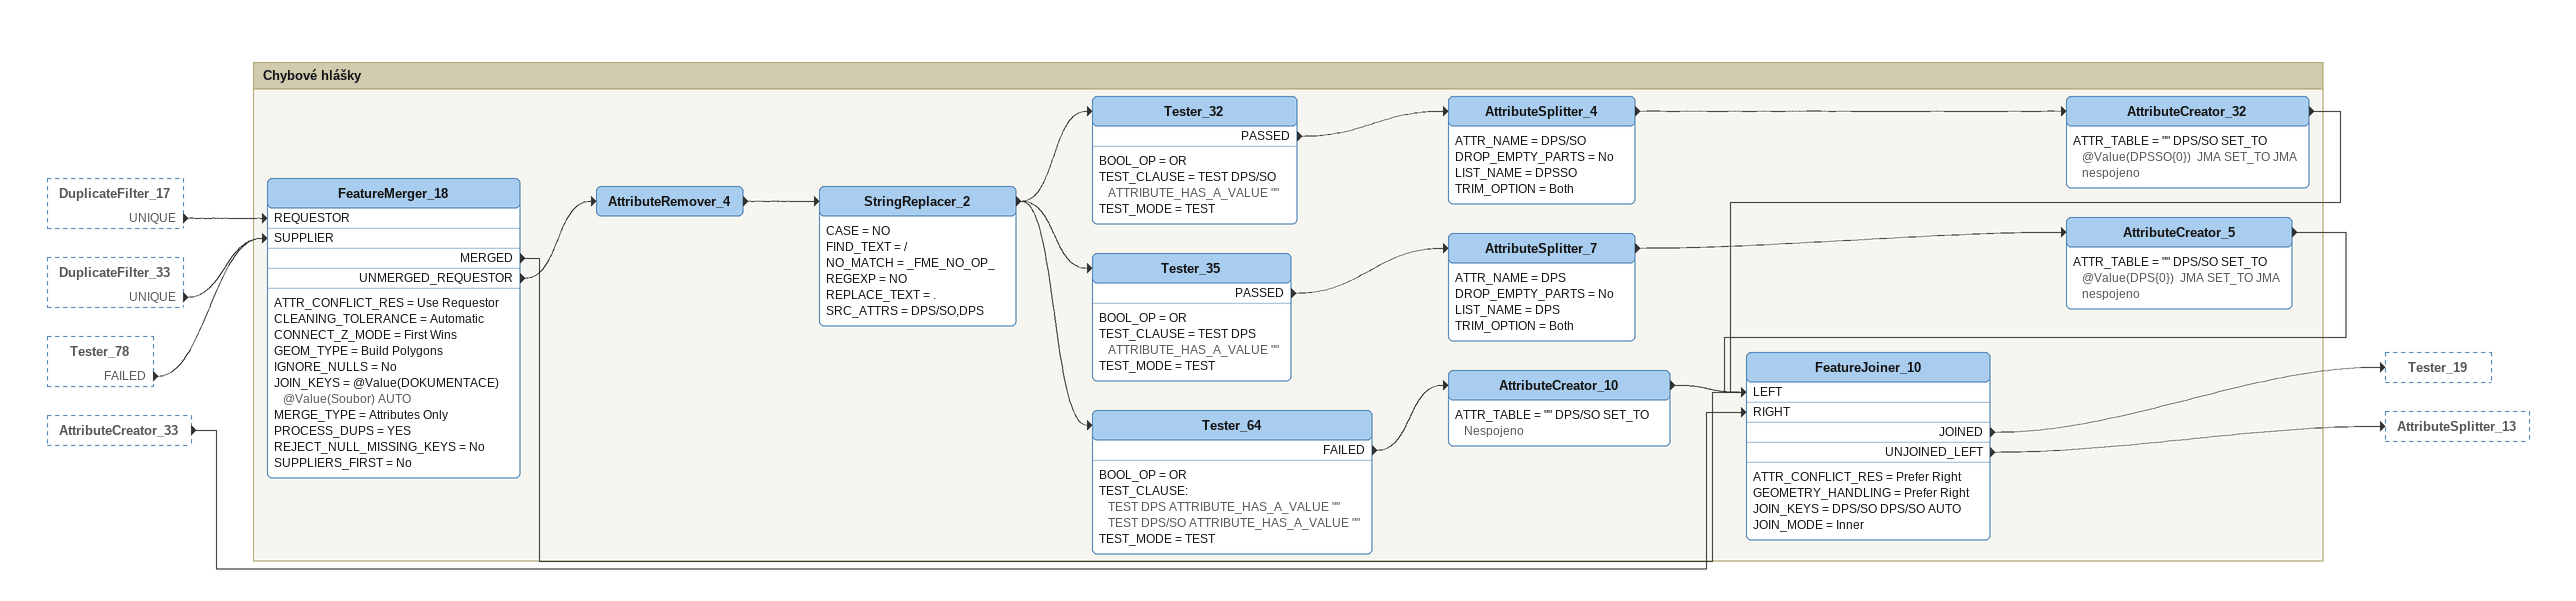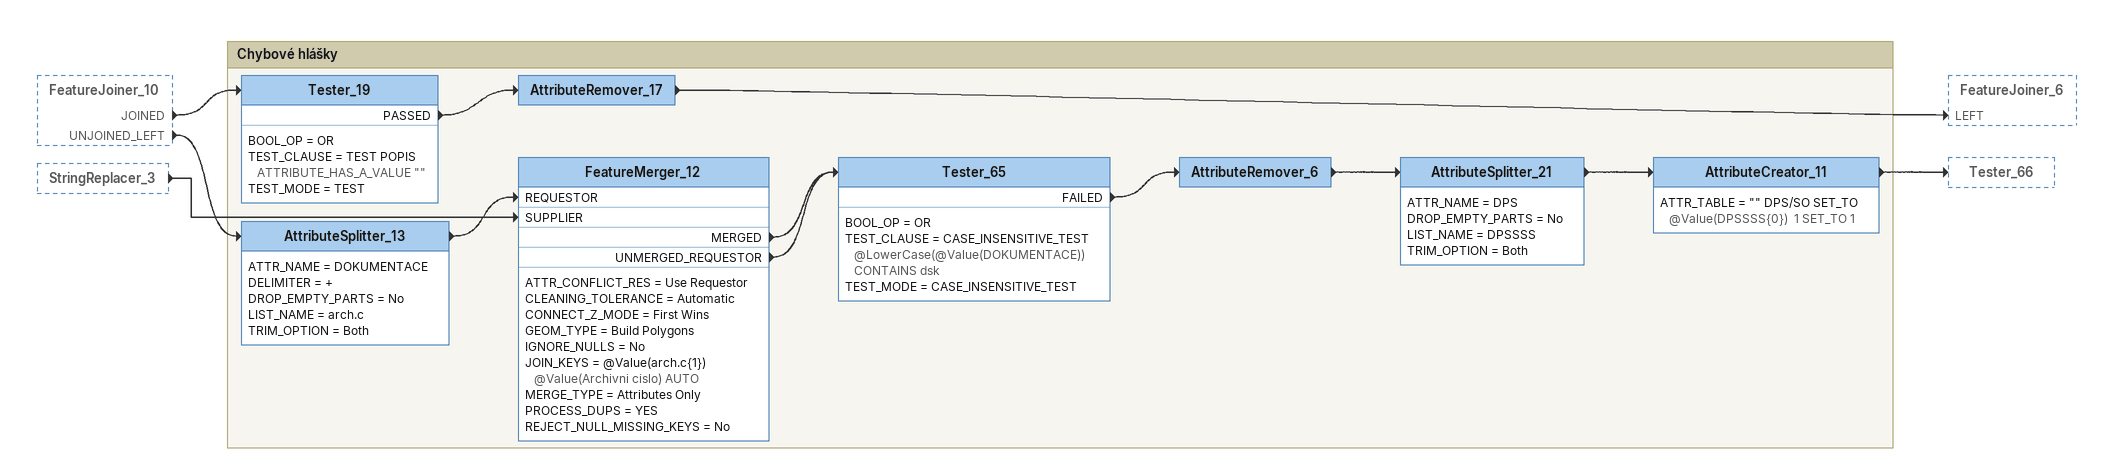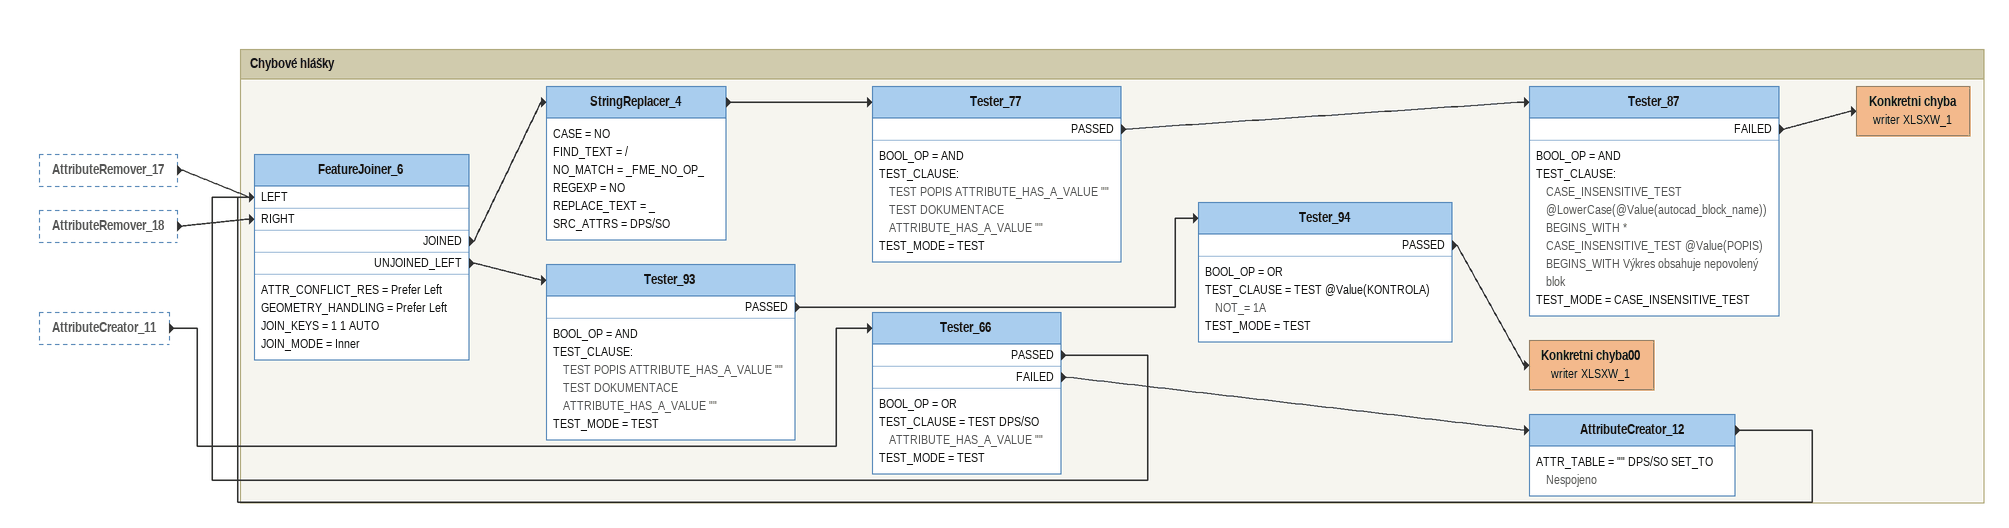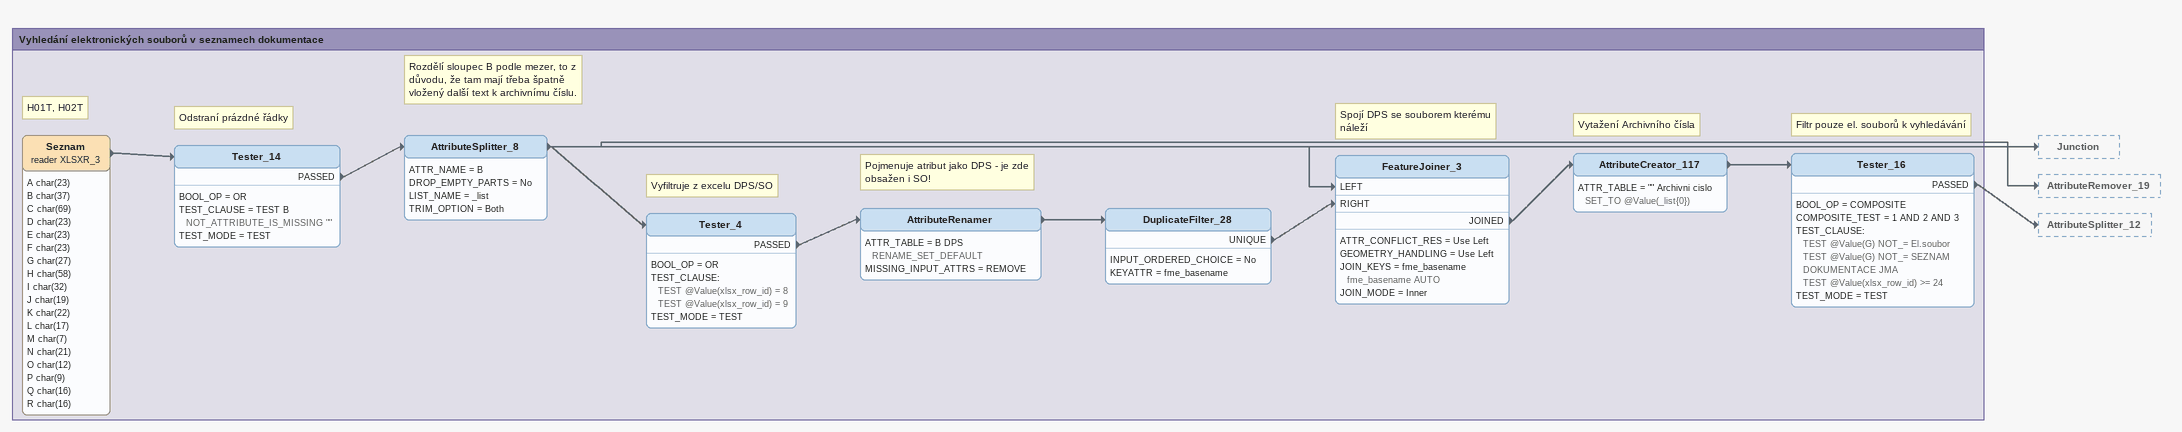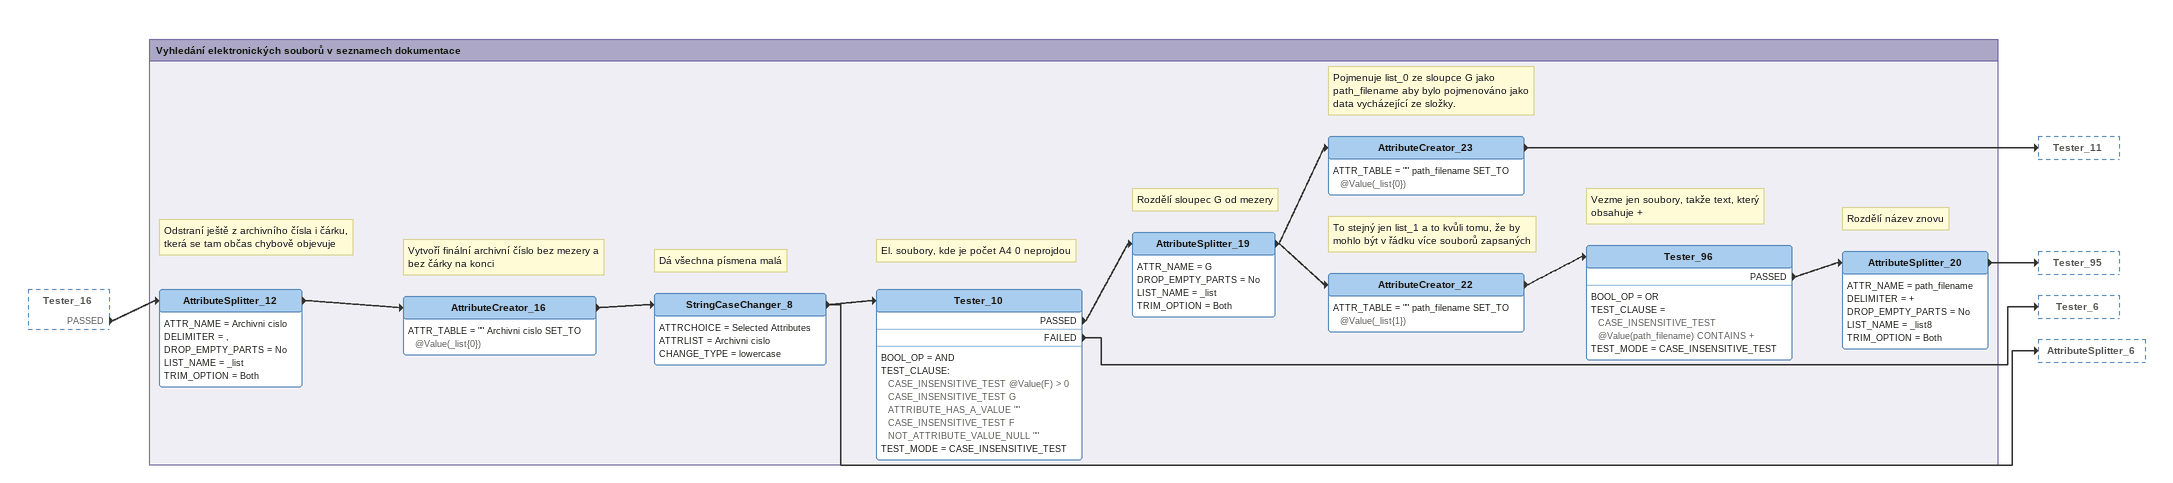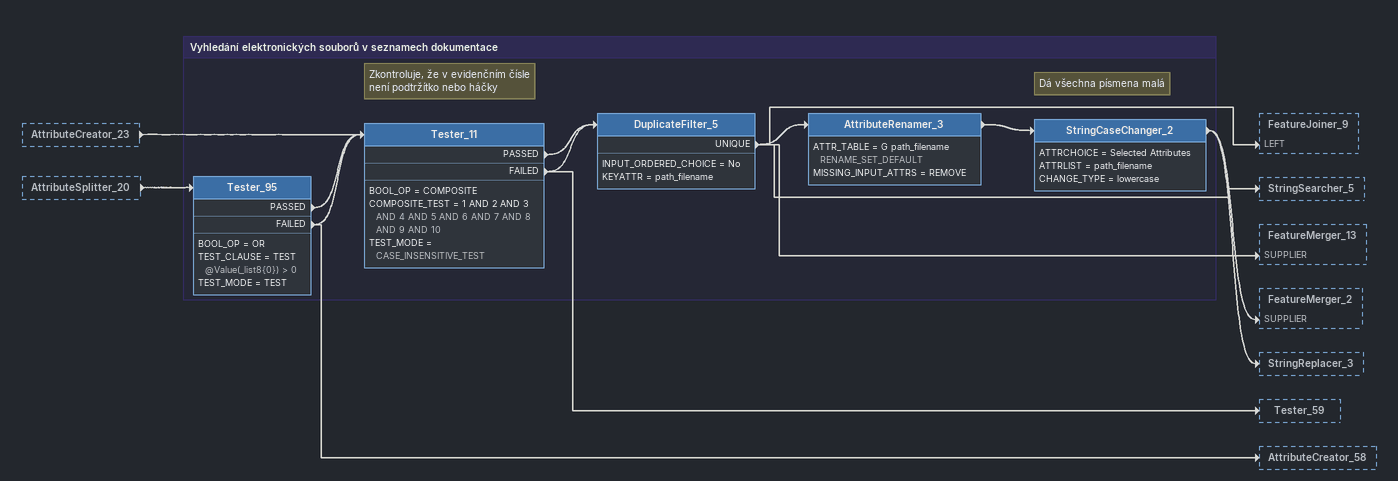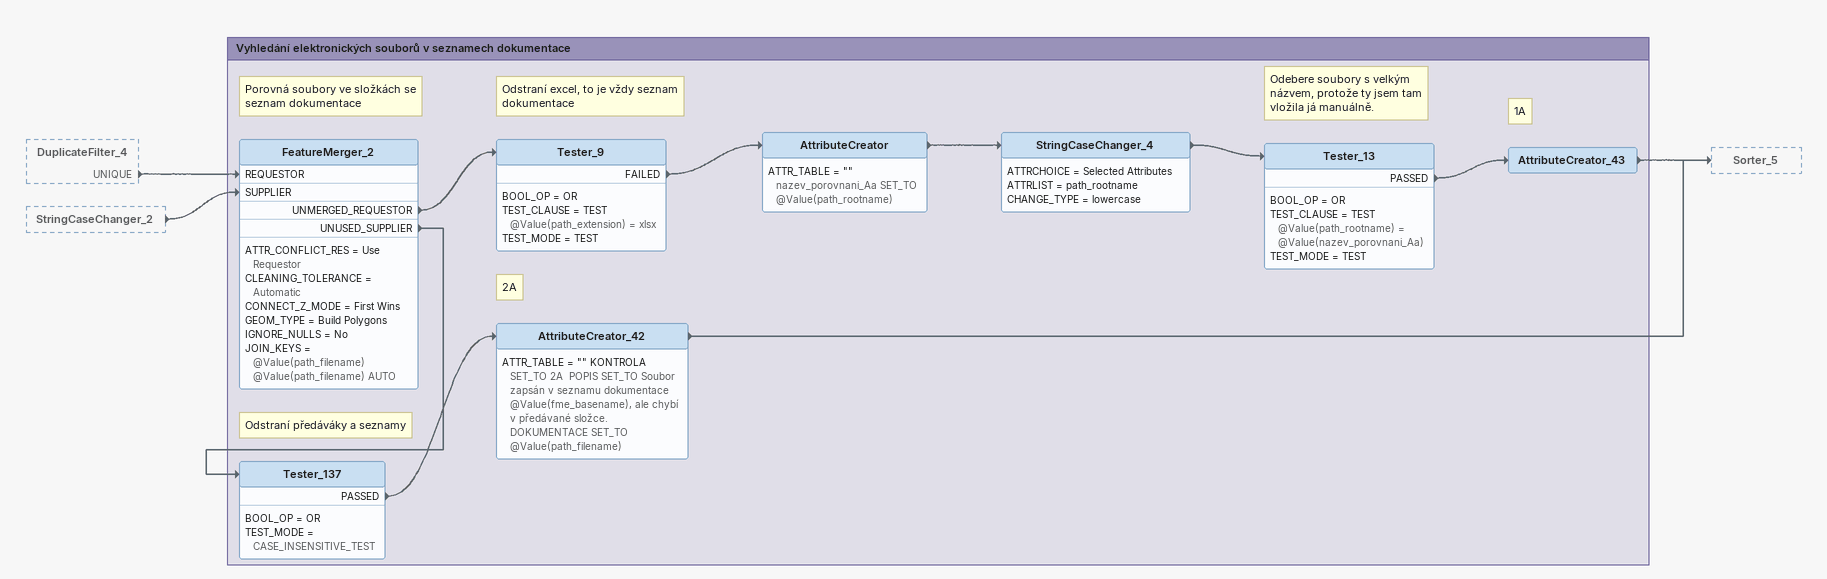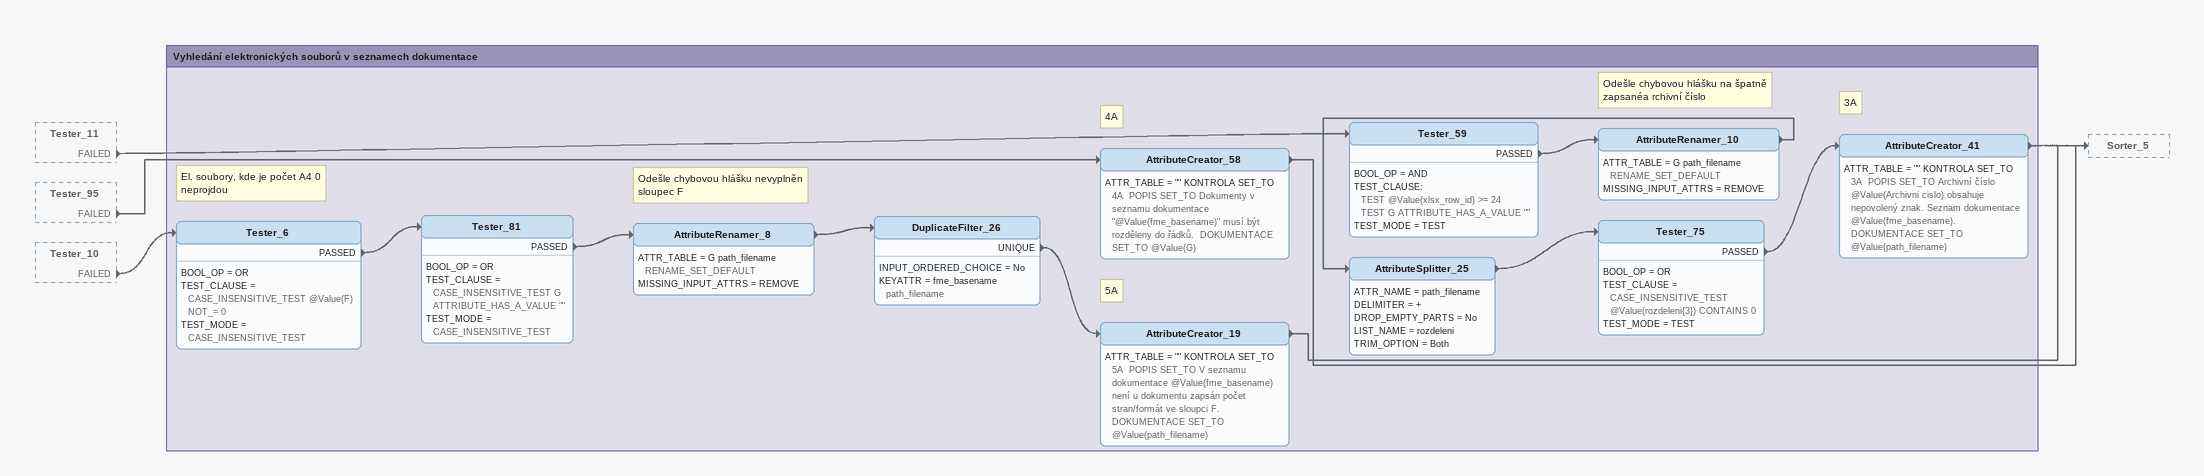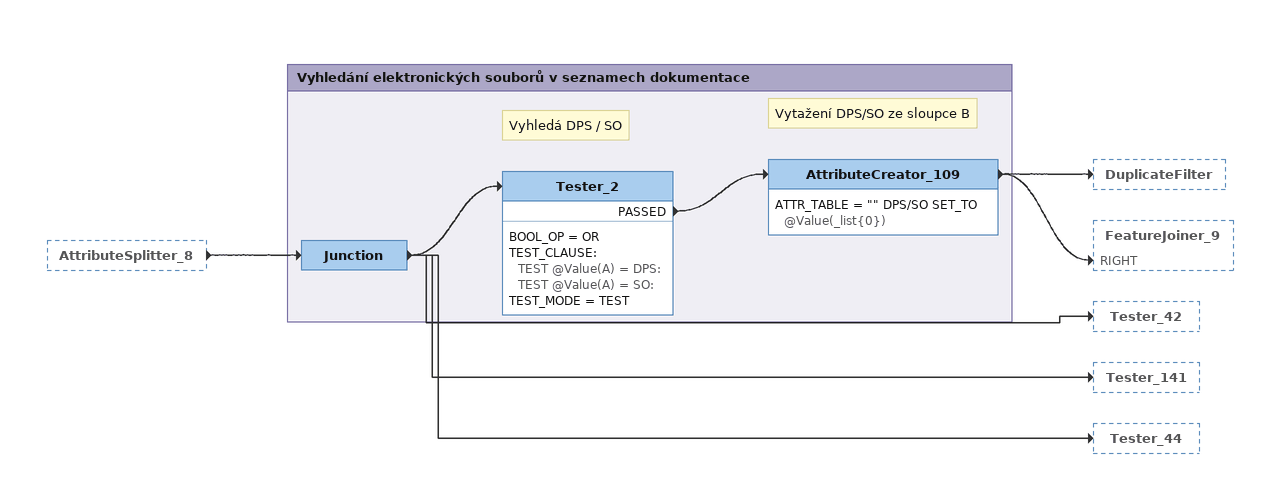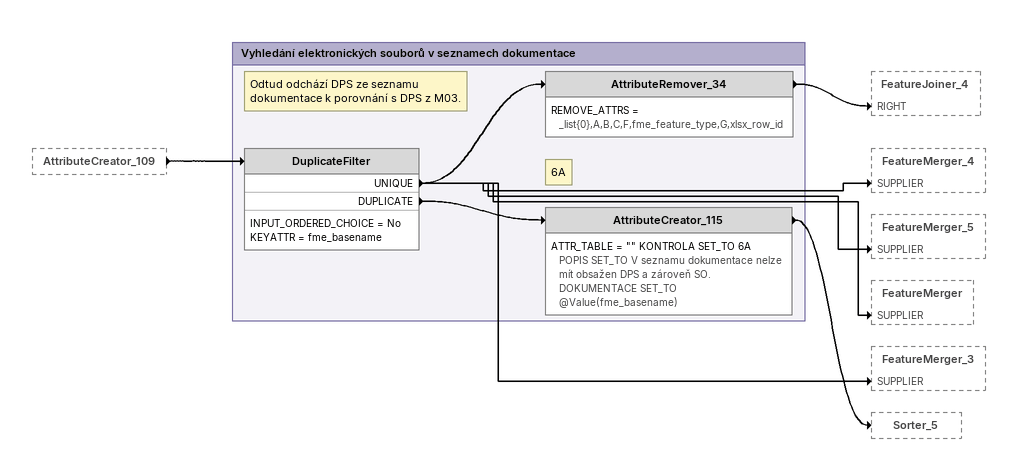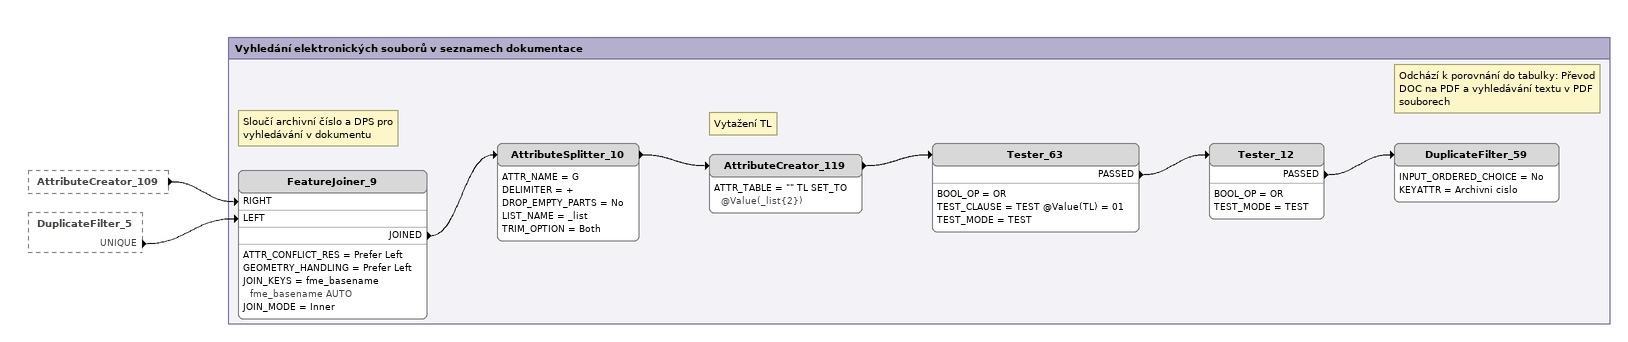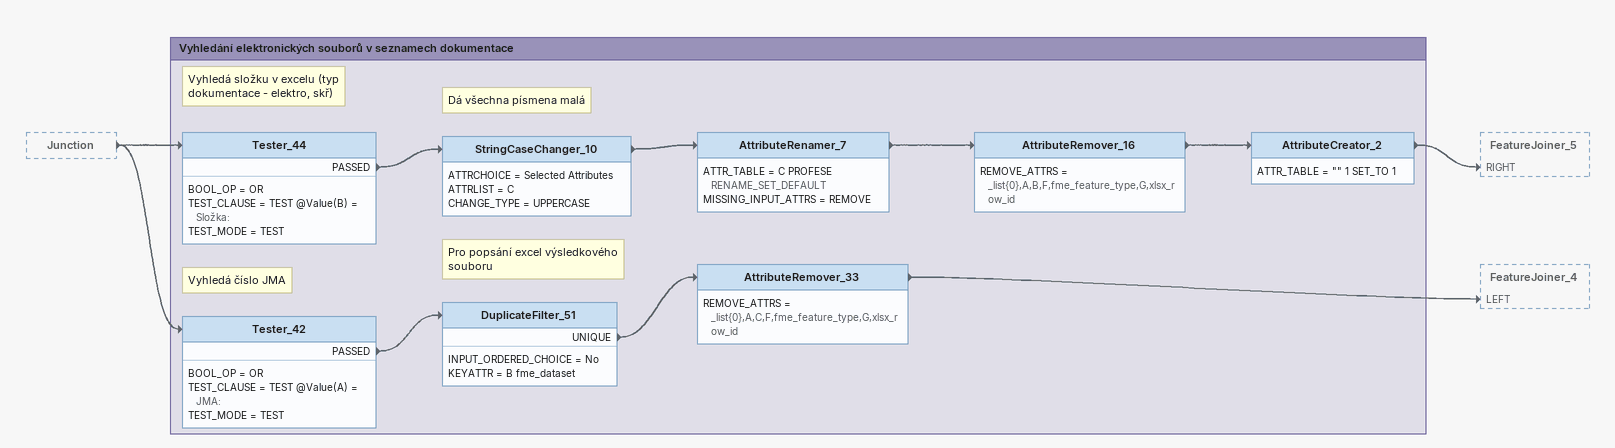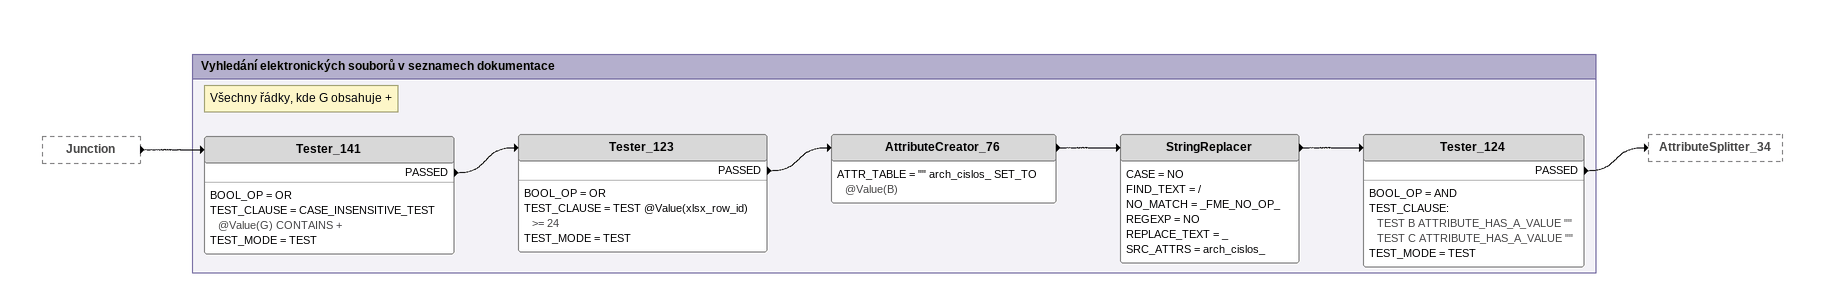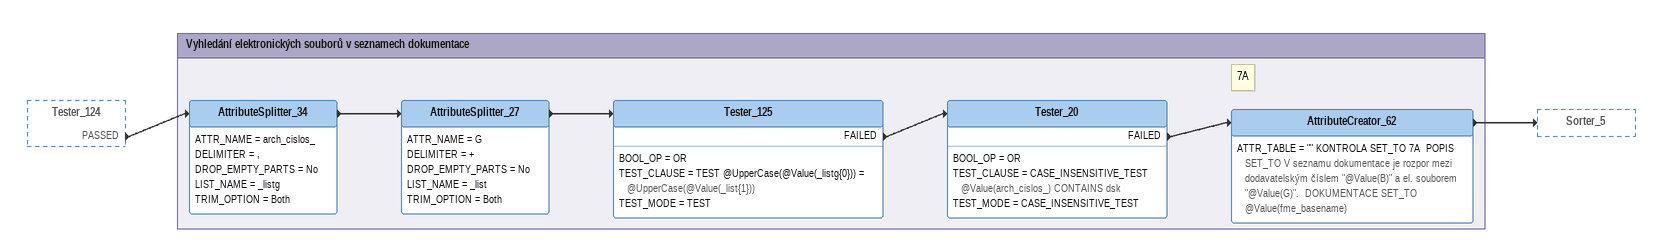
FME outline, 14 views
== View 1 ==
DuplicateFilter_17 [outside]
    UNIQUE -> FeatureMerger_18 [REQUESTOR]
DuplicateFilter_33 [outside]
    UNIQUE -> FeatureMerger_18 [SUPPLIER]
Tester_78 [outside]
    FAILED -> FeatureMerger_18 [SUPPLIER]
AttributeCreator_33 [outside]
    -> FeatureJoiner_10 [RIGHT]

Bookmark: Chybové hlášky
FeatureMerger_18
    ATTR_CONFLICT_RES = Use Requestor
    CLEANING_TOLERANCE = Automatic
    CONNECT_Z_MODE = First Wins
    GEOM_TYPE = Build Polygons
    IGNORE_NULLS = No
    JOIN_KEYS = @Value(DOKUMENTACE) @Value(Soubor) AUTO
    MERGE_TYPE = Attributes Only
    PROCESS_DUPS = YES
    REJECT_NULL_MISSING_KEYS = No
    SUPPLIERS_FIRST = No
    MERGED -> FeatureJoiner_10 [LEFT]
    UNMERGED_REQUESTOR -> AttributeRemover_4
AttributeRemover_4
    -> StringReplacer_2
StringReplacer_2
    CASE = NO
    FIND_TEXT = /
    NO_MATCH = _FME_NO_OP_
    REGEXP = NO
    REPLACE_TEXT = .
    SRC_ATTRS = DPS/SO,DPS
    -> Tester_32
    -> Tester_35
    -> Tester_64
Tester_32
    BOOL_OP = OR
    TEST_CLAUSE = TEST DPS/SO ATTRIBUTE_HAS_A_VALUE ""
    TEST_MODE = TEST
    PASSED -> AttributeSplitter_4
AttributeSplitter_4
    ATTR_NAME = DPS/SO
    DROP_EMPTY_PARTS = No
    LIST_NAME = DPSSO
    TRIM_OPTION = Both
    -> AttributeCreator_32
AttributeCreator_32
    ATTR_TABLE = "" DPS/SO SET_TO @Value(DPSSO{0})  JMA SET_TO JMA nespojeno
    -> FeatureJoiner_10 [LEFT]
Tester_35
    BOOL_OP = OR
    TEST_CLAUSE = TEST DPS ATTRIBUTE_HAS_A_VALUE ""
    TEST_MODE = TEST
    PASSED -> AttributeSplitter_7
AttributeSplitter_7
    ATTR_NAME = DPS
    DROP_EMPTY_PARTS = No
    LIST_NAME = DPS
    TRIM_OPTION = Both
    -> AttributeCreator_5
AttributeCreator_5
    ATTR_TABLE = "" DPS/SO SET_TO @Value(DPS{0})  JMA SET_TO JMA nespojeno
    -> FeatureJoiner_10 [LEFT]
Tester_64
    BOOL_OP = OR
    TEST_CLAUSE:
      TEST DPS ATTRIBUTE_HAS_A_VALUE ""
      TEST DPS/SO ATTRIBUTE_HAS_A_VALUE ""
    TEST_MODE = TEST
    FAILED -> AttributeCreator_10
AttributeCreator_10
    ATTR_TABLE = "" DPS/SO SET_TO Nespojeno
    -> FeatureJoiner_10 [LEFT]
FeatureJoiner_10
    ATTR_CONFLICT_RES = Prefer Right
    GEOMETRY_HANDLING = Prefer Right
    JOIN_KEYS = DPS/SO DPS/SO AUTO
    JOIN_MODE = Inner
    JOINED -> Tester_19
    UNJOINED_LEFT -> AttributeSplitter_13

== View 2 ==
FeatureJoiner_10 [outside]
    JOINED -> Tester_19
    UNJOINED_LEFT -> AttributeSplitter_13
StringReplacer_3 [outside]
    -> FeatureMerger_12 [SUPPLIER]

Bookmark: Chybové hlášky
Tester_19
    BOOL_OP = OR
    TEST_CLAUSE = TEST POPIS ATTRIBUTE_HAS_A_VALUE ""
    TEST_MODE = TEST
    PASSED -> AttributeRemover_17
AttributeRemover_17
    -> FeatureJoiner_6 [LEFT]
AttributeSplitter_13
    ATTR_NAME = DOKUMENTACE
    DELIMITER = +
    DROP_EMPTY_PARTS = No
    LIST_NAME = arch.c
    TRIM_OPTION = Both
    -> FeatureMerger_12 [REQUESTOR]
FeatureMerger_12
    ATTR_CONFLICT_RES = Use Requestor
    CLEANING_TOLERANCE = Automatic
    CONNECT_Z_MODE = First Wins
    GEOM_TYPE = Build Polygons
    IGNORE_NULLS = No
    JOIN_KEYS = @Value(arch.c{1}) @Value(Archivni cislo) AUTO
    MERGE_TYPE = Attributes Only
    PROCESS_DUPS = YES
    REJECT_NULL_MISSING_KEYS = No
    MERGED -> Tester_65
    UNMERGED_REQUESTOR -> Tester_65
Tester_65
    BOOL_OP = OR
    TEST_CLAUSE = CASE_INSENSITIVE_TEST @LowerCase(@Value(DOKUMENTACE)) CONTAINS dsk
    TEST_MODE = CASE_INSENSITIVE_TEST
    FAILED -> AttributeRemover_6
AttributeRemover_6
    -> AttributeSplitter_21
AttributeSplitter_21
    ATTR_NAME = DPS
    DROP_EMPTY_PARTS = No
    LIST_NAME = DPSSSS
    TRIM_OPTION = Both
    -> AttributeCreator_11
AttributeCreator_11
    ATTR_TABLE = "" DPS/SO SET_TO @Value(DPSSSS{0})  1 SET_TO 1
    -> Tester_66

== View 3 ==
AttributeRemover_17 [outside]
    -> FeatureJoiner_6 [LEFT]
AttributeRemover_18 [outside]
    -> FeatureJoiner_6 [RIGHT]
AttributeCreator_11 [outside]
    -> Tester_66

Bookmark: Chybové hlášky
Tester_66
    BOOL_OP = OR
    TEST_CLAUSE = TEST DPS/SO ATTRIBUTE_HAS_A_VALUE ""
    TEST_MODE = TEST
    PASSED -> FeatureJoiner_6 [LEFT]
    FAILED -> AttributeCreator_12
AttributeCreator_12
    ATTR_TABLE = "" DPS/SO SET_TO Nespojeno
    -> FeatureJoiner_6 [LEFT]
FeatureJoiner_6
    ATTR_CONFLICT_RES = Prefer Left
    GEOMETRY_HANDLING = Prefer Left
    JOIN_KEYS = 1 1 AUTO
    JOIN_MODE = Inner
    JOINED -> StringReplacer_4
    UNJOINED_LEFT -> Tester_93
StringReplacer_4
    CASE = NO
    FIND_TEXT = /
    NO_MATCH = _FME_NO_OP_
    REGEXP = NO
    REPLACE_TEXT = _
    SRC_ATTRS = DPS/SO
    -> Tester_77
Tester_77
    BOOL_OP = AND
    TEST_CLAUSE:
      TEST POPIS ATTRIBUTE_HAS_A_VALUE ""
      TEST DOKUMENTACE ATTRIBUTE_HAS_A_VALUE ""
    TEST_MODE = TEST
    PASSED -> Tester_87
Tester_87
    BOOL_OP = AND
    TEST_CLAUSE:
      CASE_INSENSITIVE_TEST @LowerCase(@Value(autocad_block_name)) BEGINS_WITH *
      CASE_INSENSITIVE_TEST @Value(POPIS) BEGINS_WITH Výkres obsahuje nepovolený blok
    TEST_MODE = CASE_INSENSITIVE_TEST
    FAILED -> Konkretni chyba (writer XLSXW_1)
Konkretni chyba (writer XLSXW_1)
Tester_93
    BOOL_OP = AND
    TEST_CLAUSE:
      TEST POPIS ATTRIBUTE_HAS_A_VALUE ""
      TEST DOKUMENTACE ATTRIBUTE_HAS_A_VALUE ""
    TEST_MODE = TEST
    PASSED -> Tester_94
Tester_94
    BOOL_OP = OR
    TEST_CLAUSE = TEST @Value(KONTROLA) NOT_= 1A
    TEST_MODE = TEST
    PASSED -> Konkretni chyba00 (writer XLSXW_1)
Konkretni chyba00 (writer XLSXW_1)

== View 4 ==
Bookmark: Vyhledání elektronických souborů v seznamech dokumentace
Note: H01T, H02T
Seznam (reader XLSXR_3)
    attributes: A char(23), B char(37), C char(69), D char(23), E char(23), F char(23), G char(27), H char(58), I char(32), J char(19), K char(22), L char(17), M char(7), N char(21), O char(12), P char(9), Q char(16), R char(16)
    -> Tester_14
Note: Odstraní prázdné řádky
Tester_14
    BOOL_OP = OR
    TEST_CLAUSE = TEST B NOT_ATTRIBUTE_IS_MISSING ""
    TEST_MODE = TEST
    PASSED -> AttributeSplitter_8
Note: Rozdělí sloupec B podle mezer, to z důvodu, že tam mají třeba špatně vložený další text k archivnímu číslu.
AttributeSplitter_8
    ATTR_NAME = B
    DROP_EMPTY_PARTS = No
    LIST_NAME = _list
    TRIM_OPTION = Both
    -> FeatureJoiner_3 [LEFT]
    -> Junction
    -> Tester_4
    -> AttributeRemover_19
Note: Vyfiltruje z excelu DPS/SO
Tester_4
    BOOL_OP = OR
    TEST_CLAUSE:
      TEST @Value(xlsx_row_id) = 8
      TEST @Value(xlsx_row_id) = 9
    TEST_MODE = TEST
    PASSED -> AttributeRenamer
Note: Pojmenuje atribut jako DPS - je zde obsažen i SO!
AttributeRenamer
    ATTR_TABLE = B DPS RENAME_SET_DEFAULT
    MISSING_INPUT_ATTRS = REMOVE
    -> DuplicateFilter_28
DuplicateFilter_28
    INPUT_ORDERED_CHOICE = No
    KEYATTR = fme_basename
    UNIQUE -> FeatureJoiner_3 [RIGHT]
Note: Spojí DPS se souborem kterému náleží
FeatureJoiner_3
    ATTR_CONFLICT_RES = Use Left
    GEOMETRY_HANDLING = Use Left
    JOIN_KEYS = fme_basename fme_basename AUTO
    JOIN_MODE = Inner
    JOINED -> AttributeCreator_117
Note: Vytažení Archivního čísla
AttributeCreator_117
    ATTR_TABLE = "" Archivni cislo SET_TO @Value(_list{0})
    -> Tester_16
Note: Filtr pouze el. souborů k vyhledávání
Tester_16
    BOOL_OP = COMPOSITE
    COMPOSITE_TEST = 1 AND 2 AND 3
    TEST_CLAUSE:
      TEST @Value(G) NOT_= El.soubor
      TEST @Value(G) NOT_= SEZNAM DOKUMENTACE JMA
      TEST @Value(xlsx_row_id) >= 24
    TEST_MODE = TEST
    PASSED -> AttributeSplitter_12

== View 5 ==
Tester_16 [outside]
    PASSED -> AttributeSplitter_12

Bookmark: Vyhledání elektronických souborů v seznamech dokumentace
Note: Odstraní ještě z archivního čísla i čárku, tkerá se tam občas chybově objevuje
AttributeSplitter_12
    ATTR_NAME = Archivni cislo
    DELIMITER = ,
    DROP_EMPTY_PARTS = No
    LIST_NAME = _list
    TRIM_OPTION = Both
    -> AttributeCreator_16
Note: Vytvoří finální archivní číslo bez mezery a bez čárky na konci
AttributeCreator_16
    ATTR_TABLE = "" Archivni cislo SET_TO @Value(_list{0})
    -> StringCaseChanger_8
Note: Dá všechna písmena malá
StringCaseChanger_8
    ATTRCHOICE = Selected Attributes
    ATTRLIST = Archivni cislo
    CHANGE_TYPE = lowercase
    -> Tester_10
    -> AttributeSplitter_6
Note: El. soubory, kde je počet A4 0 neprojdou
Tester_10
    BOOL_OP = AND
    TEST_CLAUSE:
      CASE_INSENSITIVE_TEST @Value(F) > 0
      CASE_INSENSITIVE_TEST G ATTRIBUTE_HAS_A_VALUE ""
      CASE_INSENSITIVE_TEST F NOT_ATTRIBUTE_VALUE_NULL ""
    TEST_MODE = CASE_INSENSITIVE_TEST
    PASSED -> AttributeSplitter_19
    FAILED -> Tester_6
Note: Rozdělí sloupec G od mezery
AttributeSplitter_19
    ATTR_NAME = G
    DROP_EMPTY_PARTS = No
    LIST_NAME = _list
    TRIM_OPTION = Both
    -> AttributeCreator_22
    -> AttributeCreator_23
Note: Pojmenuje list_0 ze sloupce G jako path_filename aby bylo pojmenováno jako data vycházející ze složky.
AttributeCreator_23
    ATTR_TABLE = "" path_filename SET_TO @Value(_list{0})
    -> Tester_11
Note: To stejný jen list_1 a to kvůli tomu, že by mohlo být v řádku více souborů zapsaných
AttributeCreator_22
    ATTR_TABLE = "" path_filename SET_TO @Value(_list{1})
    -> Tester_96
Note: Vezme jen soubory, takže text, který obsahuje +
Tester_96
    BOOL_OP = OR
    TEST_CLAUSE = CASE_INSENSITIVE_TEST @Value(path_filename) CONTAINS +
    TEST_MODE = CASE_INSENSITIVE_TEST
    PASSED -> AttributeSplitter_20
Note: Rozdělí název znovu
AttributeSplitter_20
    ATTR_NAME = path_filename
    DELIMITER = +
    DROP_EMPTY_PARTS = No
    LIST_NAME = _list8
    TRIM_OPTION = Both
    -> Tester_95

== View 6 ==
AttributeCreator_23 [outside]
    -> Tester_11
AttributeSplitter_20 [outside]
    -> Tester_95

Bookmark: Vyhledání elektronických souborů v seznamech dokumentace
Tester_95
    BOOL_OP = OR
    TEST_CLAUSE = TEST @Value(_list8{0}) > 0
    TEST_MODE = TEST
    PASSED -> Tester_11
    FAILED -> Tester_11
    FAILED -> AttributeCreator_58
Note: Zkontroluje, že v evidenčním čísle není podtržítko nebo háčky
Tester_11
    BOOL_OP = COMPOSITE
    COMPOSITE_TEST = 1 AND 2 AND 3 AND 4 AND 5 AND 6 AND 7 AND 8 AND 9 AND 10
    TEST_MODE = CASE_INSENSITIVE_TEST
    PASSED -> DuplicateFilter_5
    FAILED -> Tester_59
    FAILED -> DuplicateFilter_5
DuplicateFilter_5
    INPUT_ORDERED_CHOICE = No
    KEYATTR = path_filename
    UNIQUE -> FeatureJoiner_9 [LEFT]
    UNIQUE -> AttributeRenamer_3
    UNIQUE -> StringSearcher_5
    UNIQUE -> FeatureMerger_13 [SUPPLIER]
AttributeRenamer_3
    ATTR_TABLE = G path_filename RENAME_SET_DEFAULT
    MISSING_INPUT_ATTRS = REMOVE
    -> StringCaseChanger_2
Note: Dá všechna písmena malá
StringCaseChanger_2
    ATTRCHOICE = Selected Attributes
    ATTRLIST = path_filename
    CHANGE_TYPE = lowercase
    -> FeatureMerger_2 [SUPPLIER]
    -> StringReplacer_3

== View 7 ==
DuplicateFilter_4 [outside]
    UNIQUE -> FeatureMerger_2 [REQUESTOR]
StringCaseChanger_2 [outside]
    -> FeatureMerger_2 [SUPPLIER]

Bookmark: Vyhledání elektronických souborů v seznamech dokumentace
Note: Porovná soubory ve složkách se seznam dokumentace
FeatureMerger_2
    ATTR_CONFLICT_RES = Use Requestor
    CLEANING_TOLERANCE = Automatic
    CONNECT_Z_MODE = First Wins
    GEOM_TYPE = Build Polygons
    IGNORE_NULLS = No
    JOIN_KEYS = @Value(path_filename) @Value(path_filename) AUTO
    UNMERGED_REQUESTOR -> Tester_9
    UNUSED_SUPPLIER -> Tester_137
Note: Odstraní excel, to je vždy seznam dokumentace
Tester_9
    BOOL_OP = OR
    TEST_CLAUSE = TEST @Value(path_extension) = xlsx
    TEST_MODE = TEST
    FAILED -> AttributeCreator
AttributeCreator
    ATTR_TABLE = "" nazev_porovnani_Aa SET_TO @Value(path_rootname)
    -> StringCaseChanger_4
StringCaseChanger_4
    ATTRCHOICE = Selected Attributes
    ATTRLIST = path_rootname
    CHANGE_TYPE = lowercase
    -> Tester_13
Note: Odebere soubory s velkým názvem, protože ty jsem tam vložila já manuálně.
Tester_13
    BOOL_OP = OR
    TEST_CLAUSE = TEST @Value(path_rootname) = @Value(nazev_porovnani_Aa)
    TEST_MODE = TEST
    PASSED -> AttributeCreator_43
Note: 1A
AttributeCreator_43
    -> Sorter_5
Note: Odstraní předáváky a seznamy
Tester_137
    BOOL_OP = OR
    TEST_MODE = CASE_INSENSITIVE_TEST
    PASSED -> AttributeCreator_42
Note: 2A
AttributeCreator_42
    ATTR_TABLE = "" KONTROLA SET_TO 2A  POPIS SET_TO Soubor zapsán v seznamu dokumentace @Value(fme_basename), ale chybí v předávané složce.  DOKUMENTACE SET_TO @Value(path_filename)
    -> Sorter_5

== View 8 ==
Tester_11 [outside]
    FAILED -> Tester_59
Tester_95 [outside]
    FAILED -> AttributeCreator_58
Tester_10 [outside]
    FAILED -> Tester_6

Bookmark: Vyhledání elektronických souborů v seznamech dokumentace
Tester_59
    BOOL_OP = AND
    TEST_CLAUSE:
      TEST @Value(xlsx_row_id) >= 24
      TEST G ATTRIBUTE_HAS_A_VALUE ""
    TEST_MODE = TEST
    PASSED -> AttributeRenamer_10
Note: Odešle chybovou hlášku na špatně zapsanéa rchivní číslo
AttributeRenamer_10
    ATTR_TABLE = G path_filename RENAME_SET_DEFAULT
    MISSING_INPUT_ATTRS = REMOVE
    -> AttributeSplitter_25
AttributeSplitter_25
    ATTR_NAME = path_filename
    DELIMITER = +
    DROP_EMPTY_PARTS = No
    LIST_NAME = rozdeleni
    TRIM_OPTION = Both
    -> Tester_75
Tester_75
    BOOL_OP = OR
    TEST_CLAUSE = CASE_INSENSITIVE_TEST @Value(rozdeleni{3}) CONTAINS 0
    TEST_MODE = TEST
    PASSED -> AttributeCreator_41
Note: 3A
AttributeCreator_41
    ATTR_TABLE = "" KONTROLA SET_TO 3A  POPIS SET_TO Archivní číslo @Value(Archivni cislo) obsahuje nepovolený znak. Seznam dokumentace @Value(fme_basename).  DOKUMENTACE SET_TO @Value(path_filename)
    -> Sorter_5
Note: 4A
AttributeCreator_58
    ATTR_TABLE = "" KONTROLA SET_TO 4A  POPIS SET_TO Dokumenty v seznamu dokumentace "@Value(fme_basename)" musí být rozděleny do řádků.  DOKUMENTACE SET_TO @Value(G)
    -> Sorter_5
Note: El. soubory, kde je počet A4 0 neprojdou
Tester_6
    BOOL_OP = OR
    TEST_CLAUSE = CASE_INSENSITIVE_TEST @Value(F) NOT_= 0
    TEST_MODE = CASE_INSENSITIVE_TEST
    PASSED -> Tester_81
Tester_81
    BOOL_OP = OR
    TEST_CLAUSE = CASE_INSENSITIVE_TEST G ATTRIBUTE_HAS_A_VALUE ""
    TEST_MODE = CASE_INSENSITIVE_TEST
    PASSED -> AttributeRenamer_8
Note: Odešle chybovou hlášku nevyplněn sloupec F
AttributeRenamer_8
    ATTR_TABLE = G path_filename RENAME_SET_DEFAULT
    MISSING_INPUT_ATTRS = REMOVE
    -> DuplicateFilter_26
DuplicateFilter_26
    INPUT_ORDERED_CHOICE = No
    KEYATTR = fme_basename path_filename
    UNIQUE -> AttributeCreator_19
Note: 5A
AttributeCreator_19
    ATTR_TABLE = "" KONTROLA SET_TO 5A  POPIS SET_TO V seznamu dokumentace @Value(fme_basename) není u dokumentu zapsán počet stran/formát ve sloupci F.  DOKUMENTACE SET_TO @Value(path_filename)
    -> Sorter_5

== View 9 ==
AttributeSplitter_8 [outside]
    -> Junction

Bookmark: Vyhledání elektronických souborů v seznamech dokumentace
Junction
    -> Tester_42
    -> Tester_141
    -> Tester_44
    -> Tester_2
Note: Vyhledá DPS / SO
Tester_2
    BOOL_OP = OR
    TEST_CLAUSE:
      TEST @Value(A) = DPS:
      TEST @Value(A) = SO:
    TEST_MODE = TEST
    PASSED -> AttributeCreator_109
Note: Vytažení DPS/SO ze sloupce B
AttributeCreator_109
    ATTR_TABLE = "" DPS/SO SET_TO @Value(_list{0})
    -> DuplicateFilter
    -> FeatureJoiner_9 [RIGHT]

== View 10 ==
AttributeCreator_109 [outside]
    -> DuplicateFilter

Bookmark: Vyhledání elektronických souborů v seznamech dokumentace
Note: Odtud odchází DPS ze seznamu dokumentace k porovnání s DPS z M03.
DuplicateFilter
    INPUT_ORDERED_CHOICE = No
    KEYATTR = fme_basename
    UNIQUE -> AttributeRemover_34
    UNIQUE -> FeatureMerger_4 [SUPPLIER]
    UNIQUE -> FeatureMerger_5 [SUPPLIER]
    UNIQUE -> FeatureMerger [SUPPLIER]
    UNIQUE -> FeatureMerger_3 [SUPPLIER]
    DUPLICATE -> AttributeCreator_115
AttributeRemover_34
    REMOVE_ATTRS = _list{0},A,B,C,F,fme_feature_type,G,xlsx_row_id
    -> FeatureJoiner_4 [RIGHT]
Note: 6A
AttributeCreator_115
    ATTR_TABLE = "" KONTROLA SET_TO 6A  POPIS SET_TO V seznamu dokumentace nelze mít obsažen DPS a zároveň SO.  DOKUMENTACE SET_TO @Value(fme_basename)
    -> Sorter_5

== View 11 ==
AttributeCreator_109 [outside]
    -> FeatureJoiner_9 [RIGHT]
DuplicateFilter_5 [outside]
    UNIQUE -> FeatureJoiner_9 [LEFT]

Bookmark: Vyhledání elektronických souborů v seznamech dokumentace
Note: Sloučí archivní číslo a DPS pro vyhledávání v dokumentu
FeatureJoiner_9
    ATTR_CONFLICT_RES = Prefer Left
    GEOMETRY_HANDLING = Prefer Left
    JOIN_KEYS = fme_basename fme_basename AUTO
    JOIN_MODE = Inner
    JOINED -> AttributeSplitter_10
AttributeSplitter_10
    ATTR_NAME = G
    DELIMITER = +
    DROP_EMPTY_PARTS = No
    LIST_NAME = _list
    TRIM_OPTION = Both
    -> AttributeCreator_119
Note: Vytažení TL
AttributeCreator_119
    ATTR_TABLE = "" TL SET_TO @Value(_list{2})
    -> Tester_63
Tester_63
    BOOL_OP = OR
    TEST_CLAUSE = TEST @Value(TL) = 01
    TEST_MODE = TEST
    PASSED -> Tester_12
Tester_12
    BOOL_OP = OR
    TEST_MODE = TEST
    PASSED -> DuplicateFilter_59
Note: Odchází k porovnání do tabulky: Převod DOC na PDF a vyhledávání textu v PDF souborech
DuplicateFilter_59
    INPUT_ORDERED_CHOICE = No
    KEYATTR = Archivni cislo

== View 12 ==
Junction [outside]
    -> Tester_42
    -> Tester_44

Bookmark: Vyhledání elektronických souborů v seznamech dokumentace
Note: Vyhledá složku v excelu (typ dokumentace - elektro, skř)
Tester_44
    BOOL_OP = OR
    TEST_CLAUSE = TEST @Value(B) = Složka:
    TEST_MODE = TEST
    PASSED -> StringCaseChanger_10
Note: Dá všechna písmena malá
StringCaseChanger_10
    ATTRCHOICE = Selected Attributes
    ATTRLIST = C
    CHANGE_TYPE = UPPERCASE
    -> AttributeRenamer_7
AttributeRenamer_7
    ATTR_TABLE = C PROFESE RENAME_SET_DEFAULT
    MISSING_INPUT_ATTRS = REMOVE
    -> AttributeRemover_16
AttributeRemover_16
    REMOVE_ATTRS = _list{0},A,B,F,fme_feature_type,G,xlsx_row_id
    -> AttributeCreator_2
AttributeCreator_2
    ATTR_TABLE = "" 1 SET_TO 1
    -> FeatureJoiner_5 [RIGHT]
Note: Vyhledá číslo JMA
Tester_42
    BOOL_OP = OR
    TEST_CLAUSE = TEST @Value(A) = JMA:
    TEST_MODE = TEST
    PASSED -> DuplicateFilter_51
Note: Pro popsání excel výsledkového souboru
DuplicateFilter_51
    INPUT_ORDERED_CHOICE = No
    KEYATTR = B fme_dataset
    UNIQUE -> AttributeRemover_33
AttributeRemover_33
    REMOVE_ATTRS = _list{0},A,C,F,fme_feature_type,G,xlsx_row_id
    -> FeatureJoiner_4 [LEFT]

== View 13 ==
Junction [outside]
    -> Tester_141

Bookmark: Vyhledání elektronických souborů v seznamech dokumentace
Note: Všechny řádky, kde G obsahuje +
Tester_141
    BOOL_OP = OR
    TEST_CLAUSE = CASE_INSENSITIVE_TEST @Value(G) CONTAINS +
    TEST_MODE = TEST
    PASSED -> Tester_123
Tester_123
    BOOL_OP = OR
    TEST_CLAUSE = TEST @Value(xlsx_row_id) >= 24
    TEST_MODE = TEST
    PASSED -> AttributeCreator_76
AttributeCreator_76
    ATTR_TABLE = "" arch_cislos_ SET_TO @Value(B)
    -> StringReplacer
StringReplacer
    CASE = NO
    FIND_TEXT = /
    NO_MATCH = _FME_NO_OP_
    REGEXP = NO
    REPLACE_TEXT = _
    SRC_ATTRS = arch_cislos_
    -> Tester_124
Tester_124
    BOOL_OP = AND
    TEST_CLAUSE:
      TEST B ATTRIBUTE_HAS_A_VALUE ""
      TEST C ATTRIBUTE_HAS_A_VALUE ""
    TEST_MODE = TEST
    PASSED -> AttributeSplitter_34

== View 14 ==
Tester_124 [outside]
    PASSED -> AttributeSplitter_34

Bookmark: Vyhledání elektronických souborů v seznamech dokumentace
AttributeSplitter_34
    ATTR_NAME = arch_cislos_
    DELIMITER = ,
    DROP_EMPTY_PARTS = No
    LIST_NAME = _listg
    TRIM_OPTION = Both
    -> AttributeSplitter_27
AttributeSplitter_27
    ATTR_NAME = G
    DELIMITER = +
    DROP_EMPTY_PARTS = No
    LIST_NAME = _list
    TRIM_OPTION = Both
    -> Tester_125
Tester_125
    BOOL_OP = OR
    TEST_CLAUSE = TEST @UpperCase(@Value(_listg{0})) = @UpperCase(@Value(_list{1}))
    TEST_MODE = TEST
    FAILED -> Tester_20
Tester_20
    BOOL_OP = OR
    TEST_CLAUSE = CASE_INSENSITIVE_TEST @Value(arch_cislos_) CONTAINS dsk
    TEST_MODE = CASE_INSENSITIVE_TEST
    FAILED -> AttributeCreator_62
Note: 7A
AttributeCreator_62
    ATTR_TABLE = "" KONTROLA SET_TO 7A  POPIS SET_TO V seznamu dokumentace je rozpor mezi dodavatelským číslem "@Value(B)" a el. souborem "@Value(G)".  DOKUMENTACE SET_TO @Value(fme_basename)
    -> Sorter_5
